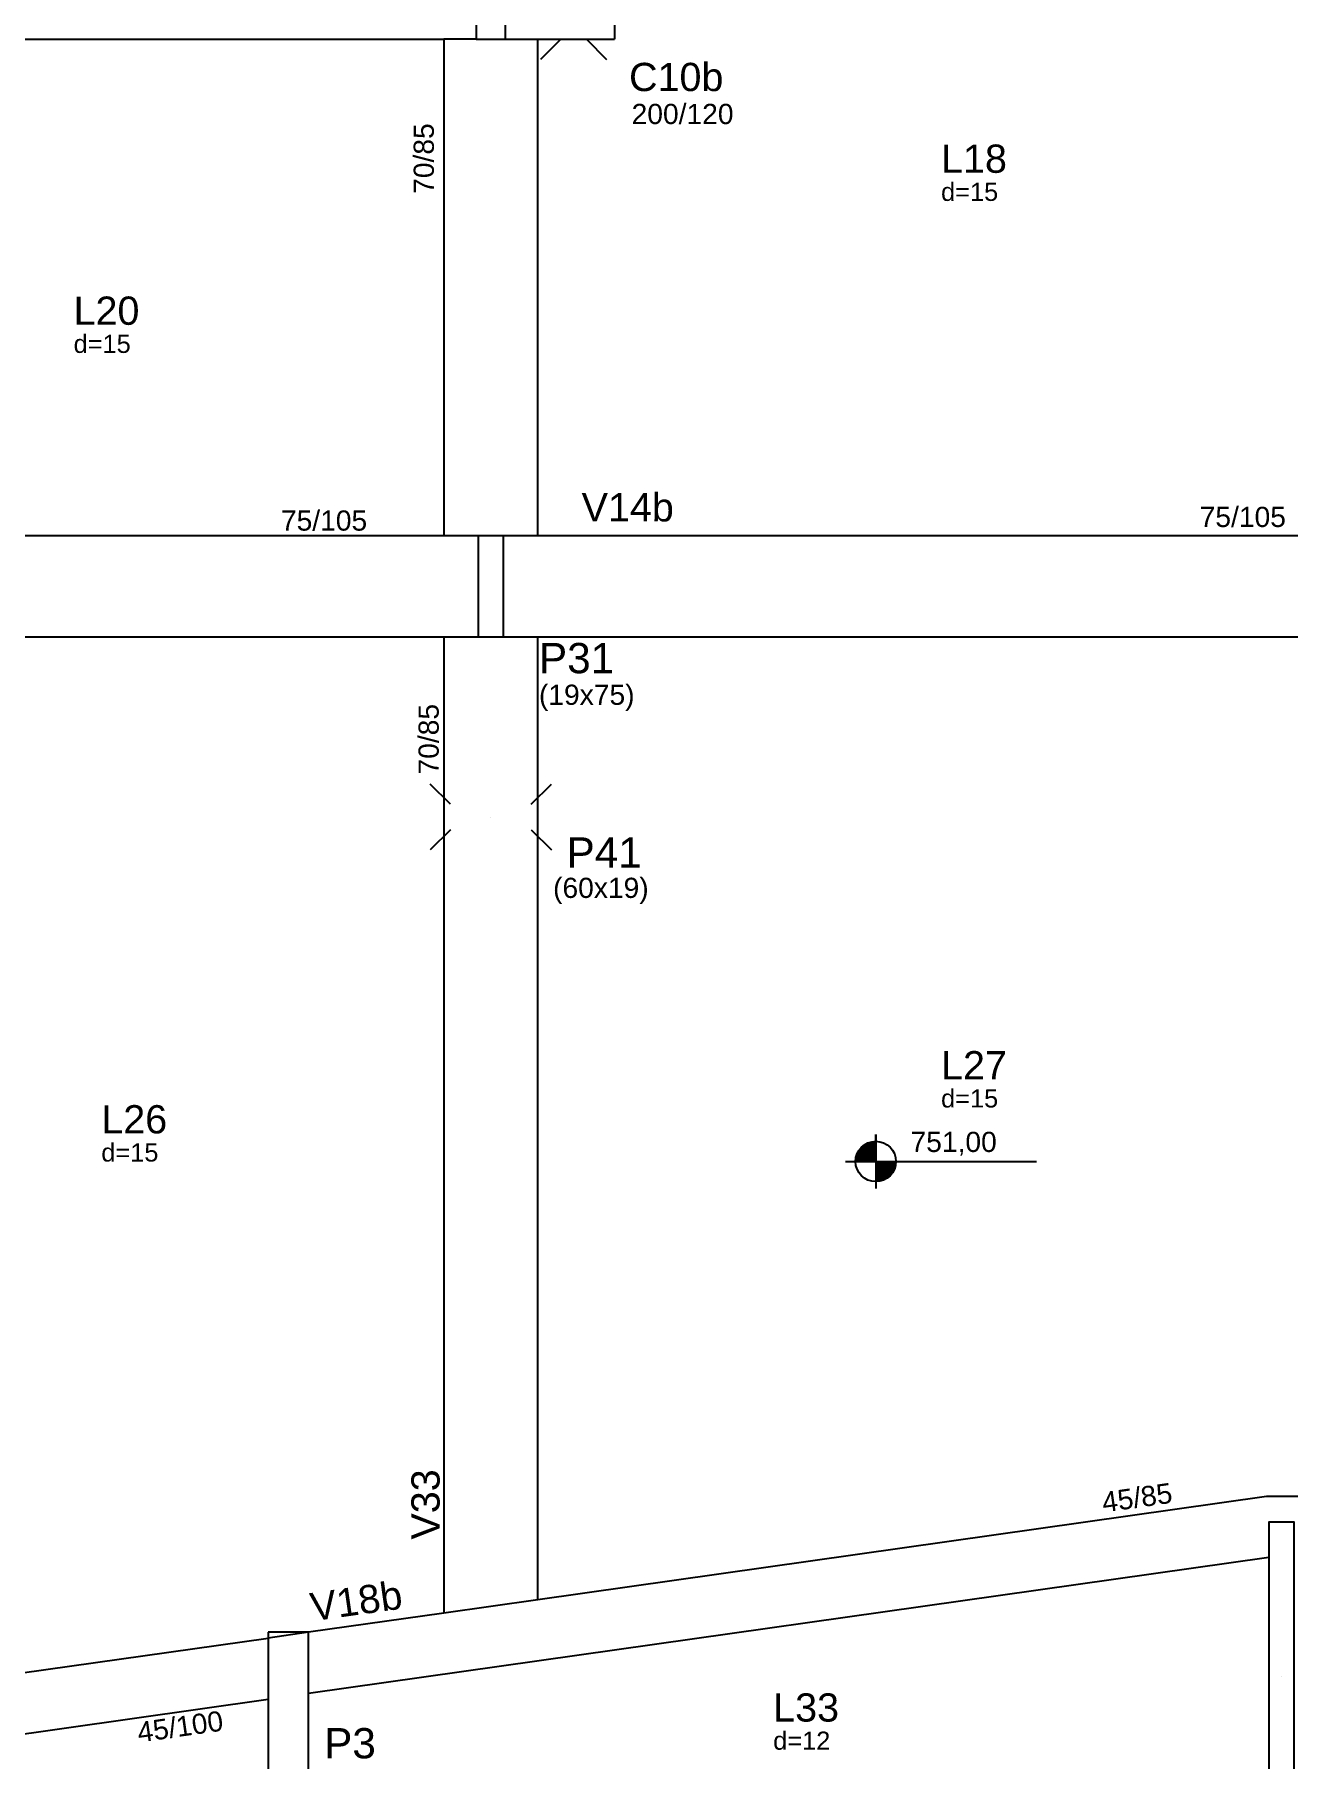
# Model space of a CAD drawing. Header units: millimetres. Extents: x 11071 to 20686, y 1651 to 7234.
# Drawn here: x 12652 to 13584, y 3959 to 5241 of the extents above; entities that cross this region are included whole.
import ezdxf

# ---------------------------------------------------------------- set-up
doc = ezdxf.new("R2010")
doc.units = ezdxf.units.MM
for name, color, linetype in [('1', 4, 'Continuous'), ('10', 13, 'Continuous'), ('11', 22, 'Continuous'), ('12', 3, 'Continuous'), ('13', 76, 'Continuous'), ('242', 3, 'Continuous'), ('26', 1, 'Continuous'), ('27', 10, 'Continuous'), ('3', 2, 'Continuous'), ('4', 1, 'Continuous'), ('6', 6, 'Continuous'), ('8', 5, 'Continuous'), ('9', 3, 'Continuous'), ('STEPHANIE', 6, 'Continuous')]:
    doc.layers.add(name, color=color, linetype=linetype)
doc.styles.get("Standard").update_dxf_attribs({"font": 'arial.ttf'})

msp = doc.modelspace()

# ---------------------------------------------------------------- linework, layer by layer
for p, q in [((13276.91, 4418.13), (13276.91, 4423.13)), ((13276.91, 4423.13), (13276.91, 4383.13)), ((13254.41, 4403.13), (13396.32, 4403.13))]:
    msp.add_line(p, q)
msp.add_circle((13276.91, 4403.13), 15)
at = {"layer": '1'}
for p, q in [((12955.9, 4793.09), (12955.9, 4067.47)), ((13025.9, 4077.39), (13025.9, 4793.09)), ((13567.18, 4154.09), (13025.9, 4077.39)), ((13568.9, 4108.88), (12855.4, 4007.78)), ((12955.9, 4067.47), (12855.4, 4053.23)), ((12463.9, 3997.75), (12825.4, 4048.98)), ((12413.9, 3945.22), (12825.4, 4003.53))]:
    msp.add_line(p, q, dxfattribs=at)
for points in [[(13082.9, 5437.09), (13082.9, 5237.09)], [(12465.9, 5237.09), (12955.9, 5237.09)], [(12955.9, 5237.09), (12955.9, 4868.09)], [(12979.9, 5237.09), (12955.9, 5237.09)], [(13001.9, 5237.09), (13025.9, 5237.09)], [(13025.9, 4868.09), (13025.9, 5237.09)], [(13025.9, 5237.09), (13061.9, 5237.09)], [(13061.9, 5237.09), (13082.9, 5237.09)], [(12981.4, 4868.09), (12413.9, 4868.09)], [(13711.9, 4868.09), (13000.4, 4868.09)], [(12413.9, 4793.09), (12981.4, 4793.09)], [(12981.4, 4793.09), (13711.9, 4793.09)], [(13578.4, 4154.09), (13567.18, 4154.09)], [(13641.9, 4154.09), (13578.4, 4154.09)], [(13578.4, 4135.09), (13578.4, 4135.09)]]:
    msp.add_lwpolyline(points, dxfattribs=at)
at = {"layer": '242'}
for p, q in [((12990.9, 4659.09), (12990.9, 4659.09)), ((13578.4, 4020.59), (13578.4, 4020.59))]:
    msp.add_line(p, q, dxfattribs=at)
at = {"layer": '27'}
for points in [[(13276.91, 4403.13), (13263.48, 4409.82), (13262.87, 4408.41)], [(13276.91, 4403.13), (13264.06, 4410.87), (13263.48, 4409.82)], [(13276.91, 4403.13), (13264.7, 4411.84), (13264.06, 4410.87)], [(13276.91, 4403.13), (13265.89, 4413.31), (13264.7, 4411.84)], [(13276.91, 4403.13), (13266.71, 4414.13), (13265.89, 4413.31)], [(13276.91, 4403.13), (13267.27, 4414.63), (13266.71, 4414.13)], [(13276.91, 4403.13), (13267.95, 4415.17), (13267.27, 4414.63)], [(13276.91, 4403.13), (13268.55, 4415.58), (13267.95, 4415.17)], [(13276.91, 4403.13), (13269.32, 4416.07), (13268.55, 4415.58)], [(13276.91, 4403.13), (13270, 4416.45), (13269.32, 4416.07)], [(13276.91, 4403.13), (13270.9, 4416.88), (13270, 4416.45)], [(13276.91, 4403.13), (13271.4, 4417.08), (13270.9, 4416.88)], [(13276.91, 4403.13), (13272.49, 4417.47), (13271.4, 4417.08)], [(13276.91, 4403.13), (13273.87, 4417.82), (13272.49, 4417.47)], [(13276.91, 4403.13), (13275.05, 4418.02), (13273.87, 4417.82)], [(13276.91, 4403.13), (13276.91, 4418.13), (13275.05, 4418.02)], [(13276.91, 4403.13), (13261.94, 4404.07), (13261.91, 4403.13)], [(13276.91, 4403.13), (13261.91, 4403.13), (13276.91, 4403.13)], [(13276.91, 4403.13), (13261.95, 4404.16), (13261.94, 4404.07)], [(13276.91, 4403.13), (13262.08, 4405.37), (13261.95, 4404.16)], [(13276.91, 4403.13), (13262.21, 4406.1), (13262.08, 4405.37)], [(13276.91, 4403.13), (13262.43, 4407.05), (13262.21, 4406.1)], [(13276.91, 4403.13), (13262.87, 4408.41), (13262.43, 4407.05)], [(13276.91, 4403.13), (13291.91, 4403.13), (13291.79, 4401.27)], [(13276.91, 4403.13), (13291.79, 4401.27), (13291.6, 4400.09)], [(13276.91, 4403.13), (13291.6, 4400.09), (13291.24, 4398.71)], [(13276.91, 4403.13), (13291.24, 4398.71), (13290.86, 4397.62)], [(13276.91, 4403.13), (13290.86, 4397.62), (13290.65, 4397.12)], [(13276.91, 4403.13), (13290.65, 4397.12), (13290.23, 4396.23)], [(13276.91, 4403.13), (13290.23, 4396.23), (13289.85, 4395.54)], [(13276.91, 4403.13), (13289.85, 4395.54), (13289.36, 4394.77)], [(13276.91, 4403.13), (13289.36, 4394.77), (13288.94, 4394.18)], [(13276.91, 4403.13), (13288.94, 4394.18), (13288.41, 4393.5)], [(13276.91, 4403.13), (13288.41, 4393.5), (13287.91, 4392.93)], [(13276.91, 4403.13), (13287.91, 4392.93), (13287.09, 4392.11)], [(13276.91, 4403.13), (13287.09, 4392.11), (13285.62, 4390.92)], [(13276.91, 4403.13), (13285.62, 4390.92), (13284.64, 4390.28)], [(13276.91, 4403.13), (13284.64, 4390.28), (13283.59, 4389.7)], [(13276.91, 4403.13), (13283.59, 4389.7), (13282.19, 4389.09)], [(13276.91, 4403.13), (13282.19, 4389.09), (13280.83, 4388.65)], [(13276.91, 4403.13), (13280.83, 4388.65), (13279.88, 4388.43)], [(13276.91, 4403.13), (13279.88, 4388.43), (13279.14, 4388.3)], [(13276.91, 4403.13), (13279.14, 4388.3), (13277.94, 4388.17)], [(13276.91, 4403.13), (13277.94, 4388.17), (13277.85, 4388.16)], [(13276.91, 4403.13), (13277.85, 4388.16), (13276.91, 4388.13)], [(13276.91, 4403.13), (13276.91, 4388.13), (13276.91, 4403.13)]]:
    msp.add_solid(points, dxfattribs=at)
at = {"layer": '3'}
for points in [[(13568.9, 3906.09), (13587.9, 3906.09), (13587.9, 4135.09), (13568.9, 4135.09), (13568.9, 3906.09)], [(12825.4, 3865.23), (12855.4, 3865.23), (12855.4, 4053.23), (12825.4, 4048.98), (12825.4, 3865.23)]]:
    msp.add_lwpolyline(points, dxfattribs=at)
at = {"layer": '4'}
for p, q in [((12855.4, 4053.23), (12825.4, 4053.23)), ((12825.4, 4053.23), (12825.4, 4048.98))]:
    msp.add_line(p, q, dxfattribs=at)
for points in [[(12979.9, 5237.09), (13001.9, 5237.09), (13001.9, 5437.09), (12979.9, 5437.09), (12979.9, 5237.09)], [(12981.4, 4793.09), (13000.4, 4793.09), (13000.4, 4868.09), (12981.4, 4868.09), (12981.4, 4793.09)]]:
    msp.add_lwpolyline(points, dxfattribs=at)
at = {"layer": '6'}
for p, q in [((13042.9, 5237.09), (13027.9, 5222.09)), ((13061.9, 5237.09), (13076.9, 5222.09)), ((12960.9, 4668.59), (12945.9, 4683.59)), ((13020.9, 4668.59), (13035.9, 4683.59)), ((12960.9, 4649.59), (12945.9, 4634.59)), ((13020.9, 4649.59), (13035.9, 4634.59))]:
    msp.add_line(p, q, dxfattribs=at)
at = {"layer": 'STEPHANIE', "linetype": 'Continuous'}
msp.add_line((13025.9, 4077.39), (12955.9, 4067.47), dxfattribs=at)

# ---------------------------------------------------------------- texts
at = {"layer": '10'}
for s, p in [('L18', (13325.44, 5137.83)), ('L20', (12680.85, 5024.88)), ('L27', (13325.44, 4464.13)), ('L26', (12701.44, 4423.96)), ('L33', (13200.69, 3986.86))]:
    msp.add_text(s, height=21, dxfattribs=at).set_placement(p)
at = {"layer": '11'}
for s, p in [('200/120', (13095.51, 5174.06)), ('75/105', (12834.93, 4871.92)), ('75/105', (13517.62, 4874.61))]:
    msp.add_text(s, height=15, dxfattribs=at).set_placement(p)
for s, rotation, p in [('70/85', 90, (12948.56, 5122.21)), ('70/85', 90, (12952.17, 4690.7)), ('45/85', 8.065, (13446.16, 4142.25)), ('45/100', 8.065, (12729.38, 3971.31))]:
    msp.add_text(s, height=15, rotation=rotation, dxfattribs=at).set_placement(p)
at = {"layer": '12'}
for s, p in [('(19x75)', (13026.65, 4742.46)), ('(60x19)', (13037.15, 4598.96))]:
    msp.add_text(s, height=15, dxfattribs=at).set_placement(p)
at = {"layer": '13'}
for s, p in [('d=15', (13325.44, 5116.94)), ('d=15', (12680.85, 5003.98)), ('d=15', (13325.44, 4443.23)), ('d=15', (12701.44, 4403.06)), ('d=12', (13200.69, 3965.96))]:
    msp.add_text(s, height=13.5, dxfattribs=at).set_placement(p)
at = {"layer": '26'}
msp.add_text('751,00', height=15, dxfattribs=at).set_placement((13302.75, 4410.16))
at = {"layer": '8'}
for s, p in [('C10b', (13093.59, 5198.55)), ('V14b', (13058.36, 4878.79))]:
    msp.add_text(s, height=21, dxfattribs=at).set_placement(p)
for s, rotation, p in [('V33', 90, (12952.85, 4122.14)), ('V18b', 8.065, (12858.4, 4061.4))]:
    msp.add_text(s, height=21, rotation=rotation, dxfattribs=at).set_placement(p)
at = {"layer": '9'}
for s, p in [('P31', (13026.65, 4765.96)), ('P41', (13047.15, 4621.46)), ('P3', (12867.04, 3959.55))]:
    msp.add_text(s, height=22.5, dxfattribs=at).set_placement(p)

doc.saveas('drawing.dxf')
